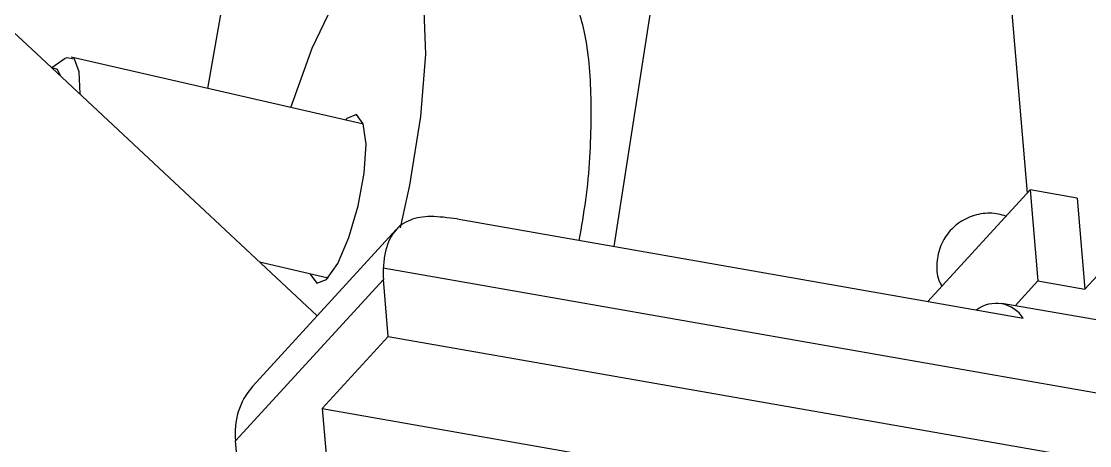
# Model space of a CAD drawing. Header units: millimetres. Extents: x 15 to 2378, y 5 to 1787.
# Drawn here: x 390.117 to 394.186, y 412.769 to 414.385 of the extents above; entities that cross this region are included whole.
import ezdxf

# ---------------------------------------------------------------- set-up
doc = ezdxf.new("R2010")
doc.units = ezdxf.units.MM

msp = doc.modelspace()

# ---------------------------------------------------------------- linework, layer by layer
at = {"color": 7, "linetype": 'Continuous', "lineweight": 25}
for p, q in [((392.3742, 413.5275), (392.7364, 415.8643)), ((393.8412, 414.9806), (393.9472, 413.7304)), ((390.827, 414.1294), (390.8919, 414.4975)), ((390.1747, 414.2626), (391.2432, 413.263)), ((390.2837, 414.243), (390.2326, 414.2084)), ((391.4198, 413.9929), (390.3067, 414.2491)), ((394.1676, 413.3647), (394.6557, 413.8979)), ((393.9586, 413.7428), (393.5696, 413.3179)), ((393.9586, 413.7428), (393.9879, 413.3962)), ((394.1382, 413.7113), (393.9586, 413.7428)), ((394.1382, 413.7113), (394.1676, 413.3647)), ((391.7768, 413.6323), (393.9325, 413.2542)), ((391.5441, 413.5918), (390.9967, 412.9937)), ((391.0235, 413.4684), (391.2852, 413.4082)), ((395.0851, 412.815), (391.495, 413.4446)), ((391.4959, 413.4022), (390.9325, 412.7867)), ((391.5143, 413.1851), (391.4959, 413.4022)), ((393.9018, 413.302), (393.9879, 413.3962)), ((393.9879, 413.3962), (394.1676, 413.3647)), ((394.9288, 413.1219), (393.8509, 413.3109)), ((391.2629, 412.9105), (391.5143, 413.1851)), ((391.5143, 413.1851), (394.3886, 412.681)), ((391.2629, 412.9105), (391.3768, 411.5677)), ((391.2629, 412.9105), (393.64, 412.4936)), ((391.0648, 411.2268), (390.9325, 412.7867))]:
    msp.add_line(p, q, dxfattribs=at)
at = {"color": 7, "linetype": 'Continuous', "lineweight": 25, "flags": 128}
for points in [[(391.1428, 414.0567), (391.2247, 414.283), (391.316, 414.4747), (391.4075, 414.6095), (391.4922, 414.6776), (391.5641, 414.6738), (391.6176, 414.5984), (391.6489, 414.457), (391.6556, 414.2601), (391.6373, 414.0223), (391.5952, 413.7612), (391.559, 413.5983)], [(390.3403, 414.1077), (390.3403, 414.1085), (390.3373, 414.1928), (390.3193, 414.2412), (390.2892, 414.2463), (390.2837, 414.243)], [(390.2654, 414.1778), (390.254, 414.2016), (390.2336, 414.2076)], [(391.3996, 413.682), (391.4224, 413.8069), (391.4293, 413.9168), (391.4191, 413.995), (391.3935, 414.0297), (391.3563, 414.0154), (391.35, 414.009)], [(391.2154, 413.4243), (391.216, 413.4221), (391.2417, 413.3875), (391.2788, 413.4018), (391.3219, 413.4628), (391.3643, 413.5612), (391.3996, 413.682)]]:
    msp.add_lwpolyline(points, dxfattribs=at)
at = {"color": 7, "linetype": 'Continuous', "lineweight": 25}
for centre, radius, start, end in [((387.6088, 411.5431), 3.7389, 46.6646, 70.3336), ((391.8211, 413.4301), 0.3264, 177.4484, 184.9079), ((393.8294, 413.1886), 0.1222, 32.481, 127.6243), ((391.1968, 412.8182), 0.2662, 138.737, 186.797)]:
    msp.add_arc(centre, radius, start, end, dxfattribs=at)
for points, knots in [([(392.2417, 413.5508), (392.2506, 413.6019), (392.2788, 413.7644), (392.2918, 414.0279), (392.2786, 414.2994), (392.2275, 414.4739), (392.1788, 414.5546), (392.1458, 414.543), (392.1448, 414.5427)], [0, 0, 0, 0, 0.1025382, 0.3255074, 0.5484497, 0.7711265, 0.9934313, 1, 1, 1, 1]), ([(391.7768, 413.6323), (391.7417, 413.6368), (391.6718, 413.6458), (391.592, 413.6315), (391.5317, 413.5886), (391.5014, 413.5198), (391.4965, 413.4625), (391.495, 413.4446)], [0, 0, 0, 0, 0.20623, 0.411425, 0.641124, 0.887901, 1, 1, 1, 1]), ([(393.8668, 413.6426), (393.8573, 413.6457), (393.8265, 413.6557), (393.7703, 413.6546), (393.7057, 413.6328), (393.6521, 413.5904), (393.6152, 413.5325), (393.6008, 413.4663), (393.6037, 413.4109), (393.6184, 413.3833), (393.6225, 413.3756)], [0, 0, 0, 0, 0.064976, 0.21136, 0.357744, 0.504128, 0.650512, 0.796896, 0.943279, 1, 1, 1, 1])]:
    msp.add_open_spline(points, degree=3, knots=knots, dxfattribs=at)

doc.saveas('drawing.dxf')
